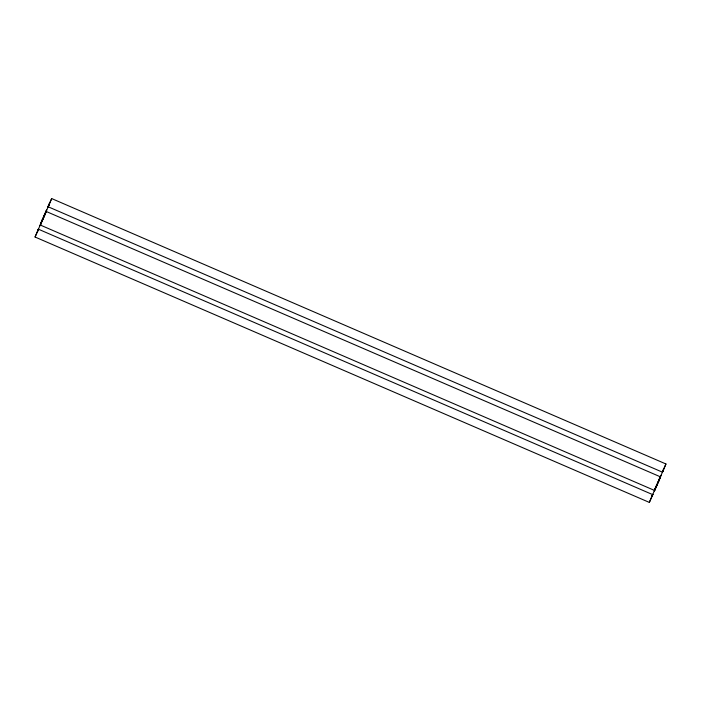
<?xml version="1.0" encoding="UTF-8"?>
<svg xmlns="http://www.w3.org/2000/svg" width="701" height="701" viewBox="0 0 701 701"><rect width="100%" height="100%" fill="white"/><g stroke="black" fill="none" stroke-linecap="round" stroke-linejoin="round"><path stroke-width="1.05" d="M657.1 484.706L656.197 486.95M42.884 218.651L42.025 220.464M43.848 216.933L44.706 215.119M658.116 482.349L658.975 480.535M35.068 236.982L38.529 228.789L37.6 231.216L38.494 229.236L652.762 494.652L652.245 495.896L649.336 502.407L35.05 237.017L38.108 230.165M45.399 213.472L46.257 211.492L660.544 476.89L657.582 483.97L654.655 490.498L40.386 225.074L41.271 223.006M42.884 218.659L38.038 230.147M43.848 216.924L48.693 205.437M46.257 211.518L40.404 225.047M48.22 206.769L51.681 198.567L665.95 463.983L663.12 470.757L662.489 472.185L48.203 206.795C51.997 197.594 45.486 211.939 48.965 204.894M649.336 502.407L652.797 494.205L651.895 496.58M654.655 490.498L655.54 488.422M658.116 482.341L663.418 469.758L662.664 471.379M662.489 472.185L663.286 470.248M37.67 230.857L38.073 229.989M656.232 486.389L656.075 486.818L656.338 486.275M659.168 479.694L657.74 483.077M38.476 229.288L37.793 230.725M658.257 481.359L658.309 481.228M42.191 220.421L41.832 221.306L42.069 220.859M44.54 215.163L44.925 214.182L44.478 215.146M654.874 489.149L654.979 488.974M655.286 488.176L656.916 484.286M657.003 484.452L652.061 496.142M656.548 485.635L656.758 485.136M41.333 222.112C37.153 231.549 49.534 202.922 45.46 212.578M657.328 483.313L657.556 482.761M655.601 487.528L655.102 488.693M659.667 478.888L660.544 476.89M663.207 470.275L662.962 470.853M42.489 219.72L43.26 217.923M44.242 215.864L43.471 217.66M662.769 471.125L665.95 463.983M658.625 480.492L658.896 479.852M657.126 484.277L657.529 483.339M39.957 225.713L42.831 219.29L41.929 221.534M46.774 209.871L43.9 216.294L44.803 214.05M48.623 205.411L51.664 198.593M656.469 485.478L656.828 484.645M654.226 491.129L657.082 484.733M661.043 475.287L658.66 480.746M657.336 484.023L658.327 481.508M659.956 477.469L660.614 475.926L658.467 480.702M48.658 205.586L48.904 205.034M652.342 495.414L652.096 495.966M44.391 215.321L42.262 220.421M656.942 484.908L656.53 485.846M658.747 480.562L659.115 479.747M652.035 496.106L652.762 494.652"/></g></svg>
